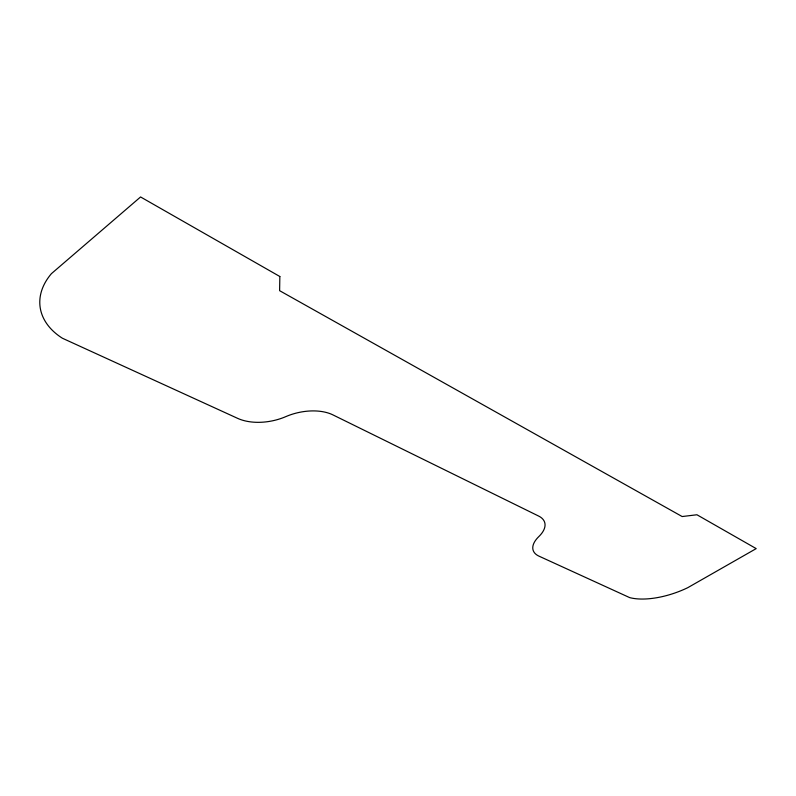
<?xml version="1.0" encoding="UTF-8"?>
<svg xmlns="http://www.w3.org/2000/svg" width="796" height="796" viewBox="0 0 796 796"><rect width="100%" height="100%" fill="white"/><g stroke="black" fill="none" stroke-linecap="round" stroke-linejoin="round"><path stroke-width="1.19" d="M279.844 276.51L279.615 290.679L682.152 516.544L696.938 514.763L756.2 548.613L687.754 587.687A53.8 23.631 -19.7 0 1 629.656 597.607L539.021 556.165A33.85 16.119 -18.3 0 1 538.842 536.564A34.706 16.995 -17.3 0 0 538.653 516.067L332.957 414.905A41.024 23.392 -12.8 0 0 285.854 416.606A43.054 25.611 -11.7 0 1 237.636 418.358L62.396 338.23A83.739 54.486 -6.4 0 1 51.422 273.655L140.574 196.96L279.844 276.51"/></g></svg>
